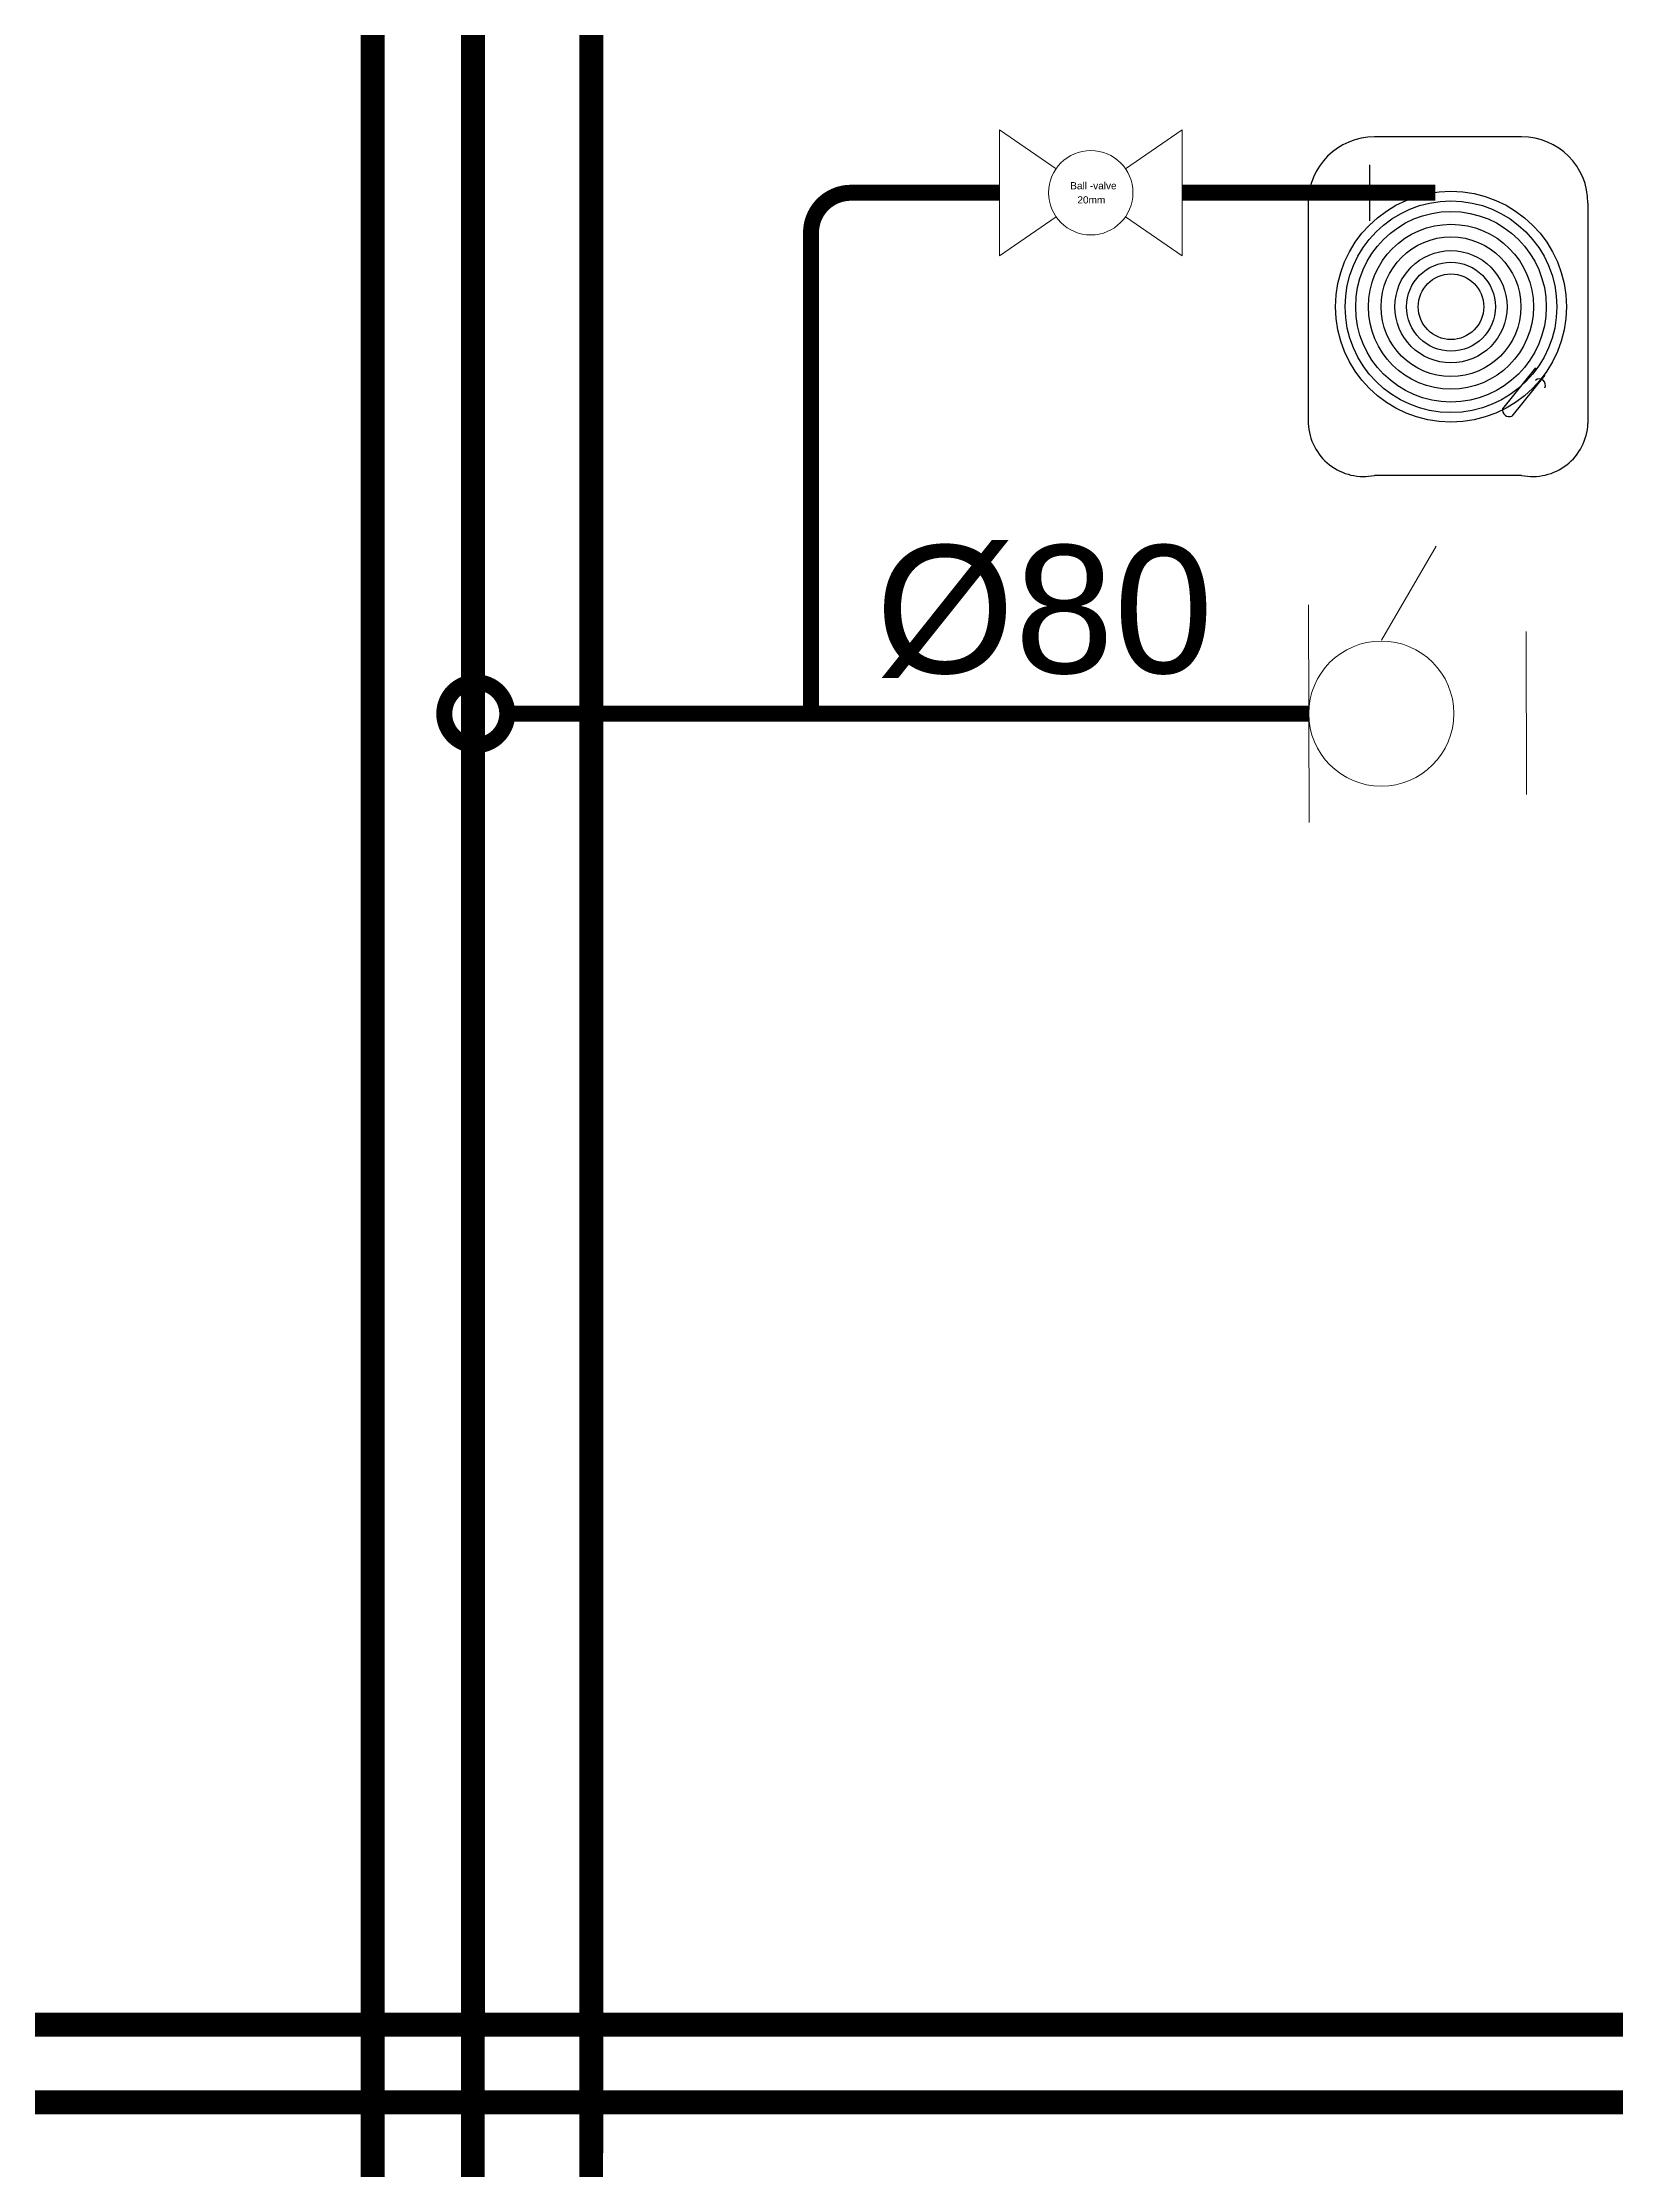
# Model space of a CAD drawing. Header units: millimetres. Extents: x -3573983 to -3087264, y -262072 to -30148.
# Drawn here: x -3211379 to -3201540, y -219821 to -206516 of the extents above; entities that cross this region are included whole.
import ezdxf

# ---------------------------------------------------------------- set-up
doc = ezdxf.new("R2010")
doc.units = ezdxf.units.MM
doc.header["$LTSCALE"] = 2
doc.header["$MEASUREMENT"] = 0
doc.linetypes.add('CONTINOUS', pattern=[0])
doc.layers.get('0').update_dxf_attribs({"color": 251})
doc.layers.add('DETAILS', color=222, linetype='Continuous')
doc.layers.add('HEAD', color=1, linetype='Continuous')
doc.layers.add('MCD-FIRE-SANCTION', color=7, linetype='Continuous', lineweight=9)
doc.layers.add('TITLE', color=7, linetype='Continuous', lineweight=20)
doc.styles.add('ARIAL', font='arial.ttf')
doc.styles.get("Standard").update_dxf_attribs({"font": 'arial.ttf'})

# ---------------------------------------------------------------- blocks, each defined once
blk = doc.blocks.new('*U14')
for p, q in [((-268.7, 185), (-102.2, 70.4)), ((102.2, 70.4), (268.7, 185)), ((-268.7, -185), (-102.2, -70.4)), ((102.2, -70.4), (268.7, -185))]:
    blk.add_line(p, q)
for points in [[(-268.7, -185), (-268.7, 185)], [(268.7, 185), (268.7, -185)]]:
    blk.add_lwpolyline(points)
blk.add_circle((0, 0), 124)
at = {"char_height": 21.155, "attachment_point": 1}
for s, width, insert in [('{\\fArial|b0|i0|c0|p34;Ball -valve}', 256.949, (-60.4, 31.2)), ('{\\fArial|b0|i0|c0|p34;20mm}', 43.731, (-39.5, -10.3))]:
    blk.add_mtext_dynamic_manual_height_columns(s, width=width, gutter_width=1, heights=[0], dxfattribs=dict(at, insert=insert))
blk = doc.blocks.new('*U19')
at = {"color": 6, "linetype": 'CONTINOUS'}
for p, q in [((5665, 460), (6008, 1048)), ((5208, 681), (5212, -681)), ((6570, 515), (6573, -506))]:
    blk.add_line(p, q, dxfattribs=at)
blk.add_circle((5664, 1), 454, dxfattribs=at)
at = {"layer": 'DETAILS', "linetype": 'CONTINOUS'}
for p, q in [((6542, 3609), (5622, 3609)), ((5207, 3194), (5207, 1815)), ((6957, 3194), (6957, 1815)), ((6542, 1491), (5622, 1491))]:
    blk.add_line(p, q, dxfattribs=at)
at = {"layer": 'DETAILS', "color": 8, "linetype": 'CONTINOUS'}
for p, q in [((6628, 2164), (6423, 1908)), ((6686, 2118), (6480, 1862))]:
    blk.add_line(p, q, dxfattribs=at)
for radius in [722, 662, 596, 516, 437, 351, 278, 205]:
    blk.add_circle((6100, 2546), radius, dxfattribs=at)
at = {"layer": 'DETAILS', "linetype": 'CONTINOUS'}
for centre, radius, start, end in [((5622, 3194), 415, 90, 180), ((6542, 3194), 415, 0, 90), ((5553, 1830), 346, 182.4493, 281.5802), ((6611, 1830), 346, 258.4198, 357.5507)]:
    blk.add_arc(centre, radius, start, end, dxfattribs=at)
at = {"layer": 'DETAILS', "color": 8, "linetype": 'CONTINOUS'}
for centre, radius, start, end in [((6653, 2057), 37.6, 331.7878, 130.7807), ((6464, 1900), 41.6, 168.6465, 293.922)]:
    blk.add_arc(centre, radius, start, end, dxfattribs=at)
at = {"layer": 'HEAD', "linetype": 'CONTINOUS', "ltscale": 3}
blk.add_line((5590, 3434), (5590, 3084), dxfattribs=at)
at = {"layer": 'HEAD', "linetype": 'CONTINOUS', "ltscale": 3, "const_width": 100}
blk.add_lwpolyline([(3275, 3259), (2347, 3259, 0.414214), (2097, 3009), (2097, 0)], format="xyb", dxfattribs=at)
for points in [[(4419, 3259), (6002, 3259)], [(197, 0), (5210, 0)]]:
    blk.add_lwpolyline(points, dxfattribs=at)
blk.add_lwpolyline([(-197, 0, 1), (197, 0, 1)], format="xyb", close=True, dxfattribs=at)
at = {"layer": 'TITLE', "color": 7, "linetype": 'CONTINOUS', "xscale": 2.128235619209459, "yscale": 2.128235619209459, "zscale": 2.128235619209459}
blk.add_blockref('*U14', (3847, 3259), dxfattribs=at)
at = {"layer": 'TITLE', "color": 7, "linetype": 'Continuous', "style": 'ARIAL'}
blk.add_text('Ø80', height=800, dxfattribs=at).set_placement((2501, 254))

msp = doc.modelspace()

# ---------------------------------------------------------------- linework, layer by layer
at = {"layer": 'DETAILS', "color": 5, "linetype": 'CONTINOUS', "const_width": 150}
msp.add_lwpolyline([(-3209299.9, -107278.9), (-3209318.5, -249328.3)], dxfattribs=at)
at = {"layer": 'HEAD', "linetype": 'CONTINOUS', "ltscale": 3, "const_width": 150}
for points in [[(-3208673.2, -107278.9), (-3208689.1, -234087.3)], [(-3140592.9, -218918.1), (-3276451.6, -218911.5)]]:
    msp.add_lwpolyline(points, dxfattribs=at)
at = {"layer": 'HEAD', "color": 151, "linetype": 'CONTINOUS', "ltscale": 5, "const_width": 150}
for points in [[(-3207948.9, -234087.3), (-3207932.5, -107278.9)], [(-3139852.6, -219404.1), (-3275711.3, -219397.5)]]:
    msp.add_lwpolyline(points, dxfattribs=at)

# ---------------------------------------------------------------- block references
at = {"layer": 'MCD-FIRE-SANCTION', "linetype": 'Continuous'}
msp.add_blockref('*U19', (-3208669, -210714.7), dxfattribs=at)

doc.saveas('drawing.dxf')
